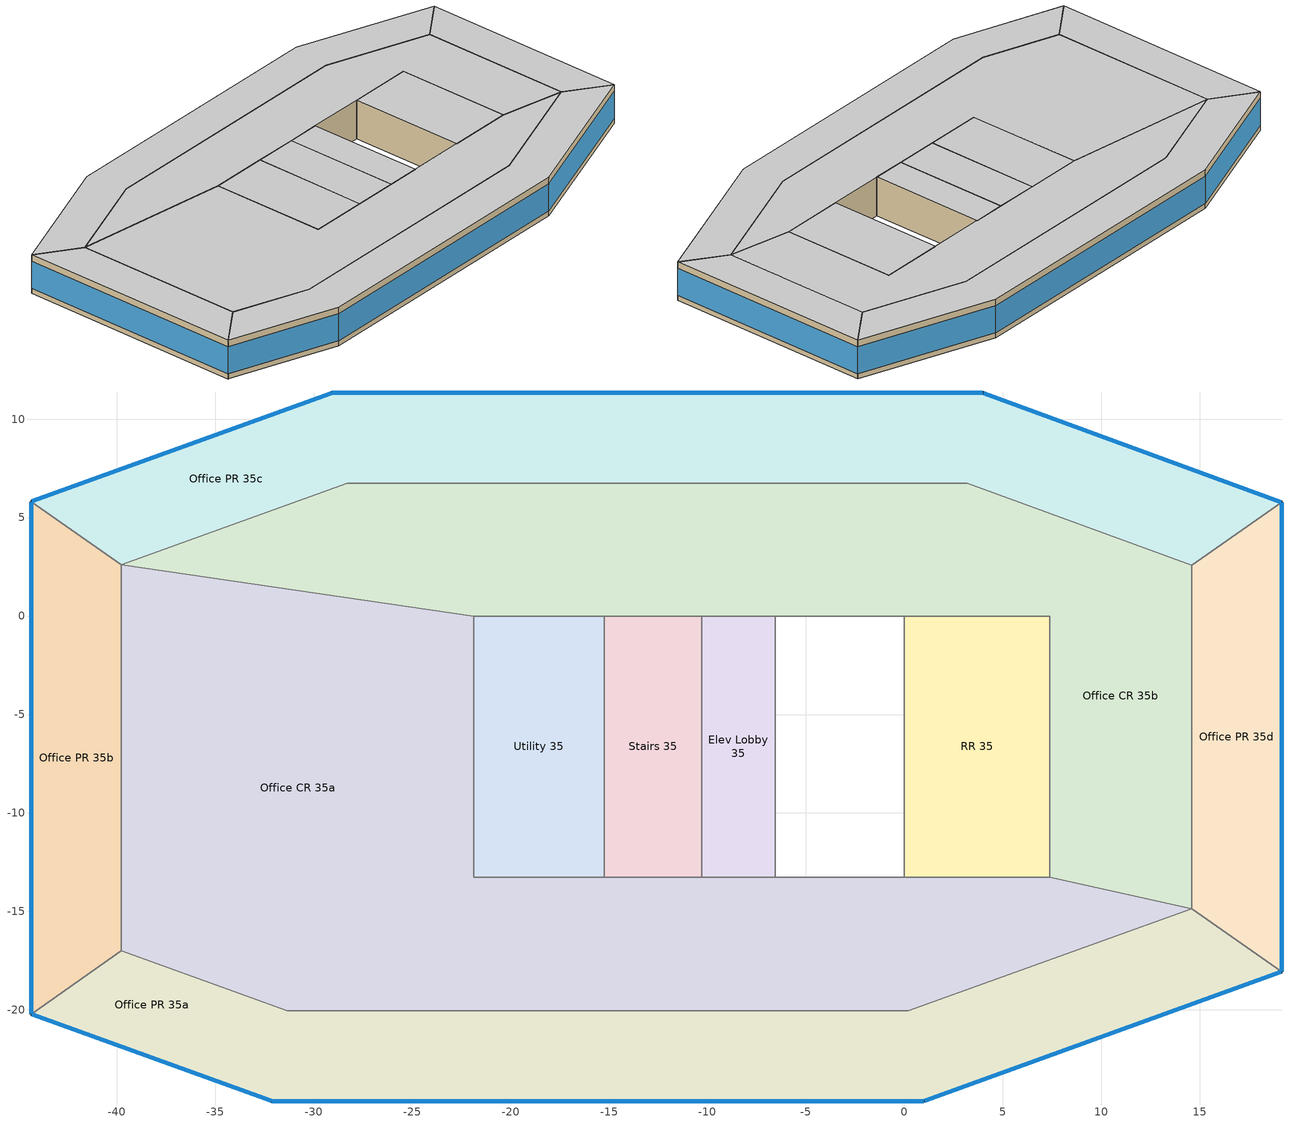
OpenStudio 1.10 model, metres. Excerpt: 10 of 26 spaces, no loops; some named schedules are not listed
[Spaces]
Office PR 35a
 floor adiabatic (Interior Floor): 14.58,-14.85 19.15,-18.06 1,-24.63 -32.14,-24.63 -44.33,-20.22 -39.76,-17.01 -31.34,-20.05 0.2,-20.05 z135.03
 wall outside: -44.33,-20.22 -32.14,-24.63 1,-24.63 19.15,-18.06 z135.03:139.6
 wall to Office PR 35b: -39.76,-17.01 -44.33,-20.22 z135.03:139.6
 wall to Office CR 35a: 14.58,-14.85 0.2,-20.05 -31.34,-20.05 -39.76,-17.01 z135.03:139.6
 wall to Office PR 35d: 19.15,-18.06 14.58,-14.85 z135.03:139.6
 window: -32.12,-24.63 0.98,-24.63 / 1.03,-24.62 19.13,-18.07 / -44.31,-20.22 -32.17,-24.62 z135.63:138.84
 ceiling adiabatic (Interior Ceiling): 1,-24.63 19.15,-18.06 14.58,-14.85 0.2,-20.05 -31.34,-20.05 -39.76,-17.01 -44.33,-20.22 -32.14,-24.63 z139.6
Office PR 35b
 floor adiabatic (Interior Floor): -44.33,5.81 -39.76,2.6 -39.76,-17.01 -44.33,-20.22 z135.03
 wall outside: -44.33,5.81 -44.33,-20.22 z135.03:139.6
 wall to Office PR 35c: -39.76,2.6 -44.33,5.81 z135.03:139.6
 wall to Office CR 35a: -39.76,-17.01 -39.76,2.6 z135.03:139.6
 window: -44.33,5.78 -44.33,-20.19 z135.63:138.84
 ceiling adiabatic (Interior Ceiling): -44.33,-20.22 -39.76,-17.01 -39.76,2.6 -44.33,5.81 z139.6
Office CR 35a
 floor adiabatic (Interior Floor): -39.76,2.6 -21.86,0 -21.86,-13.26 7.38,-13.26 14.58,-14.85 0.2,-20.05 -31.34,-20.05 -39.76,-17.01 z135.03
 wall to Utility 35: -15.25,-13.26 -21.86,-13.26 -21.86,0 z135.03:139.6
 wall to Stairs 35: -10.3,-13.26 -15.25,-13.26 z135.03:139.6
 wall to Elev Lobby 35 (Interior Wall): -6.56,-13.26 -10.3,-13.26 z135.03:139.6
 wall to Office CR 35b: 14.58,-14.85 7.38,-13.26 / -21.86,0 -39.76,2.6 z135.03:139.6
 wall adiabatic (Interior Wall): 0,-13.26 -6.56,-13.26 z135.03:139.6
 wall to RR 35 (Interior Wall): 7.38,-13.26 0,-13.26 z135.03:139.6
 ceiling adiabatic (Interior Ceiling): 0.2,-20.05 14.58,-14.85 7.38,-13.26 -21.86,-13.26 -21.86,0 -39.76,2.6 -39.76,-17.01 -31.34,-20.05 z139.6
Office PR 35d
 floor adiabatic (Interior Floor): 19.15,5.78 19.15,-18.06 14.58,-14.85 14.58,2.59 z135.03
 wall outside: 19.15,-18.06 19.15,5.78 z135.03:139.6
 wall to Office CR 35b: 14.58,2.59 14.58,-14.85 z135.03:139.6
 wall to Office PR 35c: 19.15,5.78 14.58,2.59 z135.03:139.6
 window: 19.15,-18.04 19.15,5.75 z135.63:138.84
 ceiling adiabatic (Interior Ceiling): 19.15,-18.06 19.15,5.78 14.58,2.59 14.58,-14.85 z139.6
Office CR 35b
 floor adiabatic (Interior Floor): 3.2,6.76 14.58,2.59 14.58,-14.85 7.38,-13.26 7.38,0 -21.86,0 -39.76,2.6 -28.29,6.76 z135.03
 wall to RR 35: 0,0 7.38,0 7.38,-13.26 z135.03:139.6
 wall adiabatic (Interior Wall): -6.56,0 0,0 z135.03:139.6
 wall to Elev Lobby 35: -10.3,0 -6.56,0 z135.03:139.6
 wall to Stairs 35 (Interior Wall): -15.25,0 -10.3,0 z135.03:139.6
 wall to Office PR 35c: 14.58,2.59 3.2,6.76 -28.29,6.76 -39.76,2.6 z135.03:139.6
 wall to Utility 35 (Interior Wall): -21.86,0 -15.25,0 z135.03:139.6
 ceiling adiabatic (Interior Ceiling): 14.58,-14.85 14.58,2.59 3.2,6.76 -28.29,6.76 -39.76,2.6 -21.86,0 -10.31,0 -10.3,0 7.38,0 7.38,-13.26 z139.6
Utility 35
 floor adiabatic (Interior Floor): -21.86,0 -15.25,-0.01 -15.25,-13.26 -21.86,-13.26 z135.03
 wall to Stairs 35: -15.25,-13.26 -15.25,-0.01 z135.03:139.6
 ceiling adiabatic (Interior Ceiling): -15.25,-13.26 -15.25,-0.01 -21.86,0 -21.86,-13.26 z139.6
Stairs 35
 floor adiabatic (Interior Floor): -10.3,0 -10.3,-13.26 -15.25,-13.26 -15.25,-0.01 z135.03
 wall to Elev Lobby 35: -10.3,-13.26 -10.3,0 z135.03:139.6
 ceiling adiabatic (Interior Ceiling): -10.3,-13.26 -10.3,0 -15.25,-0.01 -15.25,-13.26 z139.6
Elev Lobby 35
 floor adiabatic (Interior Floor): -6.56,0 -6.56,-13.26 -10.3,-13.26 -10.3,0 z135.03
 wall adiabatic (Interior Wall): -6.56,-13.26 -6.56,0 z135.03:139.6
 ceiling adiabatic (Interior Ceiling): -10.3,-13.26 -6.56,-13.26 -6.56,0 -10.3,0 z139.6
RR 35
 floor adiabatic (Interior Floor): 0,0 7.38,0 7.38,-13.26 0,-13.26 z135.03
 wall adiabatic (Interior Wall): 0,0 0,-13.26 z135.03:139.6
 ceiling adiabatic (Interior Ceiling): 7.38,-13.26 7.38,0 0,0 0,-13.26 z139.6
Office PR 35c
 floor adiabatic (Interior Floor): 4.01,11.33 19.15,5.78 14.58,2.59 3.2,6.76 -28.29,6.76 -39.76,2.6 -44.33,5.81 -29.09,11.33 z135.03
 wall outside: 19.15,5.78 4.01,11.33 -29.09,11.33 -44.33,5.81 z135.03:139.6
 window: 3.98,11.33 -29.07,11.33 / -29.12,11.32 -44.31,5.82 / 19.13,5.79 4.03,11.32 z135.63:138.84
 ceiling adiabatic (Interior Ceiling): 14.58,2.59 19.15,5.78 4.01,11.33 -29.09,11.33 -44.33,5.81 -39.76,2.6 -28.29,6.76 3.2,6.76 z139.6
[Building]
Building 1: North Axis {deg}=45; Nominal Floor to Floor Height {m}=3; Space Type=90.1-2007 - Office - OpenOffice; Default Construction Set=90.1-2007 - CZ5 - Office; Default Schedule Set=90.1-2007 - Office - OpenOffice Schedule Set; Standards Building Type=Office
[ClimateZones]
Climate Zone Institution Name 1=ASHRAE; Climate Zone Document Name 1=ANSI/ASHRAE Standard 169; Climate Zone Document Year 1=2006; Climate Zone Value 1=5B; Climate Zone Institution Name 2=CEC; Climate Zone Document Name 2=California Climate Zone Descriptions; Climate Zone Document Year 2=1995
[Site]
Denver Intl Ap: Latitude {deg}=39.83; Longitude {deg}=-104.65; Time Zone {hr}=-7; Elevation {m}=1650
[SizingPeriod:DesignDay] Barometric Pressure {Pa}=81198; Sky Clearness=0; Rain Indicator=0; Snow Indicator=0; Day of Month=21; Daylight Saving Time Indicator=0; Dry-Bulb Temperature Range Modifier Type=DefaultMultipliers
Name | Maximum Dry-Bulb Temperature {C} | Daily Dry-Bulb Temperature Range {deltaC} | Humidity Indicating Conditions at Maximum Dry-Bulb {BasedOnField A3} | Wind Speed {m/s} | Wind Direction {deg} | Month | Day Type | Humidity Indicating Type | Solar Model Indicator | ASHRAE Taub | ASHRAE Taud
Denver Centennial  Golden   N Ann Hum_n 99.6% Condns DP=>MCDB | -10.9 | 0 | -21.6 | 3 | 340 | 12 | WinterDesignDay | Dewpoint | ASHRAEClearSky
Denver Centennial  Golden   N Ann Clg .4% Condns WB=>MDB | 27.3 | 15.2 | 18.4 | 4.9 | 0 | 7 | SummerDesignDay | Wetbulb | ASHRAETau | 0.424 | 2.025
Denver Centennial  Golden   N Ann Htg Wind 99.6% Condns WS=>MCDB | 3.9 | 0 | 3.9 | 12.2 | 340 | 12 | WinterDesignDay | Wetbulb | ASHRAEClearSky
Denver Centennial  Golden   N Ann Clg .4% Condns Enth=>MDB | 27.3 | 15.2 | 59700 | 4.9 | 0 | 7 | SummerDesignDay | Enthalpy | ASHRAETau | 0.424 | 2.025
[DefaultSurfaceConstructions]
Name | Floor Construction | Wall Construction | Roof Ceiling Construction
ASHRAE 90.1 Const 5B; ASHRAE 90.1 Const 5B 2 | ExtSlabCarpet 4in ClimateZone 1-8 | 90.1-2007 Nonres 5B Ext Wall Steel-Framed | 90.1-2007 Nonres 5B Roof IEAD
Default Surface Constructions 263 | Interior Floor | Interior Wall | Interior Ceiling
[Construction]
ExtSlabCarpet 4in ClimateZone 1-8: MAT-CC05 4 HW CONCRETE, CP02 CARPET PAD
Interior Floor: F16 Acoustic tile, F05 Ceiling air space resistance, M11 100mm lightweight concrete, CP02 CARPET PAD 1
Interior Wall: G01a 19mm gypsum board, F04 Wall air space resistance, G01a 19mm gypsum board
Interior Ceiling: M11 100mm lightweight concrete, F05 Ceiling air space resistance, F16 Acoustic tile
Exterior Door: F08 Metal surface, I01 25mm insulation board
Interior Window: Clear 3mm
90.1-2007 Nonres 5B Roof IEAD: Roof Membrane, Roof Insulation [14], Metal Decking
90.1-2007 Nonres 5B Ext Wall Steel-Framed: MAT-SHEATH, Wall Insulation [10], 1/2IN Gypsum
90.1-2007 Nonres 5B Window Metal framing curtainwall-storefront: Proposed Glz
[Material] Thermal Absorptance=0.9
Name | Roughness | Thickness {m} | Conductivity {W/m-K} | Density {kg/m3} | Specific Heat {J/kg-K} | Solar Absorptance | Visible Absorptance
MAT-CC05 4 HW CONCRETE | Rough | 0.1016 | 1.311 | 2240 | 836.8 | 0.85 | 0.85
1/2IN Gypsum | Smooth | 0.0127 | 0.16 | 784.9 | 830 | 0.4 | 0.4
Roof Membrane | VeryRough | 0.0095 | 0.16 | 1121.29 | 1460 | 0.7 | 0.7
Metal Decking | MediumSmooth | 0.0015 | 45.006 | 7680 | 418.4 | 0.6 | 0.7
F16 Acoustic tile | MediumSmooth | 0.0191 | 0.06 | 368 | 590 | 0.3 | 0.3
M11 100mm lightweight concrete | MediumRough | 0.1016 | 0.53 | 1280 | 840 | 0.5 | 0.5
G01a 19mm gypsum board | MediumSmooth | 0.019 | 0.16 | 800 | 1090 | 0.4 | 0.4
F08 Metal surface | Smooth | 0.0008 | 45.28 | 7824 | 500 | 0.7 | 0.7
I01 25mm insulation board | MediumRough | 0.0254 | 0.03 | 43 | 1210 | 0.6 | 0.6
Roof Insulation [14] | MediumRough | 0.167335 | 0.049 | 265 | 836.8 | 0.7 | 0.7
Wall Insulation [10] | MediumRough | 0.0971136 | 0.045 | 265 | 836.8 | 0.7 | 0.7
[Material:NoMass] Roughness=Smooth; Thermal Resistance {m2-K/W}=0.1; Thermal Absorptance=0.9
Name | Solar Absorptance | Visible Absorptance
CP02 CARPET PAD; CP02 CARPET PAD 1 | 0.8 | 0.8
MAT-SHEATH | 0.7 | 0.7
[Material:AirGap]
Name | Thermal Resistance {m2-K/W}
F05 Ceiling air space resistance | 0.18
F04 Wall air space resistance | 0.15
[WindowMaterial:Glazing]
Clear 3mm: Optical Data Type=SpectralAverage; Thickness {m}=0.003; Solar Transmittance at Normal Incidence=0.837; Front Side Solar Reflectance at Normal Incidence=0.075; Back Side Solar Reflectance at Normal Incidence=0; Visible Transmittance at Normal Incidence=0.898; Front Side Visible Reflectance at Normal Incidence=0.081; Back Side Visible Reflectance at Normal Incidence=0; Infrared Transmittance at Normal Incidence=0; Front Side Infrared Hemispherical Emissivity=0.84; Back Side Infrared Hemispherical Emissivity=0.84; Conductivity {W/m-K}=0.9; Dirt Correction Factor for Solar and Visible Transmittance=1; Solar Diffusing=No
[DefaultConstructionSet]
90.1-2007 - CZ5 - Office: Default Exterior Surface Constructions=ASHRAE 90.1 Const 5B 2; Default Interior Surface Constructions=Default Surface Constructions 263; Default Ground Contact Surface Constructions=ASHRAE 90.1 Const 5B; Default Exterior SubSurface Constructions=Window 2; Default Interior SubSurface Constructions=Default Sub Surface Constructions 176
[WindowMaterial:SimpleGlazingSystem]
Proposed Glz: U-Factor {W/m2-K}=1.41957; Solar Heat Gain Coefficient=0.33; Visible Transmittance=0.42
[DefaultSubSurfaceConstructions]
Name | Fixed Window Construction | Door Construction | Tubular Daylight Dome Construction | Tubular Daylight Diffuser Construction
Default Sub Surface Constructions 176
Window 2 | 90.1-2007 Nonres 5B Window Metal framing curtainwall-storefront | Exterior Door | Interior Window | Interior Window
[DesignSpecification:OutdoorAir] Outdoor Air Method=Sum
Name | Outdoor Air Flow per Floor Area {m3/s-m2} | Outdoor Air Flow per Person {m3/s-person} | Outdoor Air Flow Rate {m3/s}
90.1-2007 - Office - Restroom Ventilation; 90.1-2007 - Office - Stair Ventilation | 0.0003048
90.1-2007 - Office - OpenOffice Ventilation; 90.1-2007 - Office - Lobby Ventilation | 0.0003048 | 0.00873103 | 0
90.1-2007 - Office - Elec/MechRoom Ventilation | 0.0006096
[ThermostatSetpoint:DualSetpoint] Heating Setpoint Temperature Schedule=Large Office HtgSetp
Name | Cooling Setpoint Temperature Schedule
Thermostat Setpoint Dual Setpoint 3; Thermostat Setpoint Dual Setpoint 7; Thermostat Setpoint Dual Setpoint 8; Thermostat Setpoint Dual Setpoint 13; Thermostat Setpoint Dual Setpoint 14; Thermostat Setpoint Dual Setpoint 15; Thermostat Setpoint Dual Setpoint 16; Thermostat Setpoint Dual Setpoint 20 | Large Office ClgSetp
Thermostat Setpoint Dual Setpoint 26 | Data ClgSetp
[BuildingStory]
Building Story 4: Nominal Z Coordinate {m}=0; Nominal Floor to Floor Height {m}=4.572
[Space] Default Construction Set=90.1-2007 - CZ5 - Office; Building Story=Building Story 4
Name | Thermal Zone | Space Type
Office PR 35a | Thermal Zone: Office PR 35a
Office PR 35b | Thermal Zone: Office PR 35b
Office CR 35a | Thermal Zone: Office CR 35a
Office PR 35d | Thermal Zone: Office PR 35d
Office CR 35b | Thermal Zone: Office CR 35b
Utility 35 | Thermal Zone: Utility 35 | 90.1-2007 - Office - Elec/MechRoom
Stairs 35 | Thermal Zone: Stairs 35 | 90.1-2007 - Office - Stair
Elev Lobby 35 | Thermal Zone: Elev Lobby 35 | 90.1-2007 - Office - Lobby
RR 35 | Thermal Zone: RR 35 | 90.1-2007 - Office - Restroom
Office PR 35c | Thermal Zone: Office PR 35c
[DefaultScheduleSet] Hours of Operation Schedule=Large Office Bldg Occ; Number of People Schedule=Large Office Bldg Occ; People Activity Level Schedule=Large Office Activity; Lighting Schedule=Large Office Bldg Light; Electric Equipment Schedule=Large Office Bldg Equip; Infiltration Schedule=Large Office Infil Quarter On
90.1-2007 - Office - Lobby Schedule Set; 90.1-2007 - Office - Elec/MechRoom Schedule Set; 90.1-2007 - Office - OpenOffice Schedule Set; 90.1-2007 - Office - Stair Schedule Set; 90.1-2007 - Office - Restroom Schedule Set
[SpaceType] Standards Building Type=Office
Name | Default Schedule Set | Design Specification Outdoor Air Object | Standards Space Type
90.1-2007 - Office - Restroom | 90.1-2007 - Office - Restroom Schedule Set | 90.1-2007 - Office - Restroom Ventilation | Restroom
90.1-2007 - Office - OpenOffice | 90.1-2007 - Office - OpenOffice Schedule Set | 90.1-2007 - Office - OpenOffice Ventilation | OpenOffice
90.1-2007 - Office - Lobby | 90.1-2007 - Office - Lobby Schedule Set | 90.1-2007 - Office - Lobby Ventilation | Lobby
90.1-2007 - Office - Stair | 90.1-2007 - Office - Stair Schedule Set | 90.1-2007 - Office - Stair Ventilation | Stair
90.1-2007 - Office - Elec/MechRoom | 90.1-2007 - Office - Elec/MechRoom Schedule Set | 90.1-2007 - Office - Elec/MechRoom Ventilation | Elec/MechRoom
[People]
Name | People Definition | Space or SpaceType | Number of People Schedule | Activity Level Schedule
90.1-2007 - Office - Restroom People | 90.1-2007 - Office - Restroom People Definition | 90.1-2007 - Office - Restroom
90.1-2007 - Office - OpenOffice People | 90.1-2007 - Office - OpenOffice People Definition | 90.1-2007 - Office - OpenOffice | Large Office Bldg Occ | Large Office Activity
90.1-2007 - Office - Lobby People | 90.1-2007 - Office - Lobby People Definition | 90.1-2007 - Office - Lobby | Large Office Bldg Occ | Large Office Activity
[People:Definition] Number of People Calculation Method=People/Area; Fraction Radiant=0.3
Name | People per Space Floor Area {person/m2}
90.1-2007 - Office - Restroom People Definition; 90.1-2007 - Office - Lobby People Definition | 0.107639
90.1-2007 - Office - OpenOffice People Definition | 0.0565105
[Lights]
Name | Lights Definition | Space or SpaceType | Schedule | Fraction Replaceable | Multiplier
90.1-2007 - Office - Restroom Lights | 90.1-2007 - Office - Restroom Lights Definition | 90.1-2007 - Office - Restroom
90.1-2007 - Office - OpenOffice Lights | 90.1-2007 - Office - OpenOffice Lights Definition | 90.1-2007 - Office - OpenOffice | Large Office Bldg Light
90.1-2007 - Office - Lobby Lights | 90.1-2007 - Office - Lobby Lights Definition | 90.1-2007 - Office - Lobby | Lobby Light
90.1-2007 - Office - Stair Lights | 90.1-2007 - Office - Stair Lights Definition | 90.1-2007 - Office - Stair | Large Office Bldg Light | 1 | 1
90.1-2007 - Office - Elec/MechRoom Lights | 90.1-2007 - Office - Elec/MechRoom Lights Definition | 90.1-2007 - Office - Elec/MechRoom | Large Office Bldg Light
[Lights:Definition] Design Level Calculation Method=Watts/Area
90.1-2007 - Office - Restroom Lights Definition: Watts per Space Floor Area {W/m2}=9.68752
90.1-2007 - Office - OpenOffice Lights Definition: Watts per Space Floor Area {W/m2}=11.8403; Fraction Radiant=0; Fraction Visible=0; Return Air Fraction=0
90.1-2007 - Office - Lobby Lights Definition: Watts per Space Floor Area {W/m2}=13.9931
90.1-2007 - Office - Stair Lights Definition: Watts per Space Floor Area {W/m2}=6.45835
90.1-2007 - Office - Elec/MechRoom Lights Definition: Watts per Space Floor Area {W/m2}=16.1459
[ElectricEquipment]
Name | Electric Equipment Definition | Space or SpaceType | Schedule
90.1-2007 - Office - Restroom Electric Equipment | 90.1-2007 - Office - Restroom Electric Equipment Definition | 90.1-2007 - Office - Restroom | Large Office Bldg Equip
90.1-2007 - Office - OpenOffice Electric Equipment | 90.1-2007 - Office - OpenOffice Electric Equipment Definition | 90.1-2007 - Office - OpenOffice | Large Office Bldg Equip
90.1-2007 - Office - Lobby Electric Equipment | 90.1-2007 - Office - Lobby Electric Equipment Definition | 90.1-2007 - Office - Lobby | Large Office Bldg Equip
90.1-2007 - Office - Elec/MechRoom Electric Equipment | 90.1-2007 - Office - Elec/MechRoom Electric Equipment Definition | 90.1-2007 - Office - Elec/MechRoom | Data Rm  Equip
[ElectricEquipment:Definition] Design Level Calculation Method=Watts/Area
Name | Watts per Space Floor Area {W/m2} | Fraction Radiant
90.1-2007 - Office - Restroom Electric Equipment Definition; 90.1-2007 - Office - Lobby Electric Equipment Definition | 0.753474
90.1-2007 - Office - OpenOffice Electric Equipment Definition | 10.7639
90.1-2007 - Office - Elec/MechRoom Electric Equipment Definition | 32.2917 | 0
[SpaceInfiltration:DesignFlowRate] Flow per Space Floor Area {m3/s-m2}=0
Name | Space or SpaceType | Schedule | Design Flow Rate Calculation Method | Flow per Exterior Surface Area {m3/s-m2} | Air Changes per Hour {1/hr} | Constant Term Coefficient | Design Flow Rate {m3/s}
90.1-2007 - Office - Restroom Infiltration | 90.1-2007 - Office - Restroom | Large Office Infil Quarter On | AirChanges/Hour | 0.000226568 | 0.3 | 1
90.1-2007 - Office - OpenOffice Infiltration | 90.1-2007 - Office - OpenOffice | Large Office Infil Quarter On | AirChanges/Hour | 0.000226568 | 0.3
90.1-2007 - Office - Lobby Infiltration | 90.1-2007 - Office - Lobby | Large Office Infil Quarter On | AirChanges/Hour | 0.000226568 | 0.3
90.1-2007 - Office - Stair Infiltration | 90.1-2007 - Office - Stair |  |  | 0
90.1-2007 - Office - Elec/MechRoom Infiltration | 90.1-2007 - Office - Elec/MechRoom |  |  | 0 | 0 | 1 | 0
[ThermalZone] Use Ideal Air Loads=No
Name | Multiplier | Thermostat
Thermal Zone: Office PR 35d | 7 | Thermostat Setpoint Dual Setpoint 16
Thermal Zone: RR 35 | 7 | Thermostat Setpoint Dual Setpoint 20
Thermal Zone: Office PR 35b | 7 | Thermostat Setpoint Dual Setpoint 14
Thermal Zone: Office PR 35a | 7 | Thermostat Setpoint Dual Setpoint 13
Thermal Zone: Office CR 35b | 7 | Thermostat Setpoint Dual Setpoint 8
Thermal Zone: Stairs 35
Thermal Zone: Utility 35 | 7 | Thermostat Setpoint Dual Setpoint 26
Thermal Zone: Office PR 35c | 7 | Thermostat Setpoint Dual Setpoint 15
Thermal Zone: Elev Lobby 35 | 7 | Thermostat Setpoint Dual Setpoint 3
Thermal Zone: Office CR 35a | 7 | Thermostat Setpoint Dual Setpoint 7
[Schedule:Ruleset]
Name | Default Day Schedule | Summer Design Day Schedule | Winter Design Day Schedule
Data Rm  Equip | Office Bldg Equip Default Schedule | Office Bldg Equip Summer Design Day | Office Bldg Equip Winter Design Day
Large Office Bldg Light | Large Office Bldg Light Default Schedule | Large Office Bldg Light Summer Design Day | Large Office Bldg Light Winter Design Day
Large Office Bldg Occ | Large Office Bldg Occ Default Schedule | Large Office Bldg Occ Summer Design Day | Large Office Bldg Occ Winter Design Day
Large Office Activity | Large Office Activity Default Schedule | Large Office Activity Summer Design Day | Large Office Activity Winter Design Day
Large Office Infil Quarter On | Large Office Infil Quarter On Default Schedule | Large Office Infil Quarter On Summer Design Day | Large Office Infil Quarter On Winter Design Day
Large Office Bldg Equip | Large Office Bldg Equip Default Schedule | Large Office Bldg Equip Summer Design Day | Large Office Bldg Equip Winter Design Day
Large Office HtgSetp | Large Office HtgSetp Default Schedule | Large Office HtgSetp Summer Design Day | Large Office HtgSetp Winter Design Day
Large Office ClgSetp | Large Office ClgSetp Default Schedule | Large Office ClgSetp Summer Design Day | Large Office ClgSetp Winter Design Day
Lobby Light | Schedule Day 1
Data ClgSetp | Small Office ClgSetp Default Schedule 1 | Small Office ClgSetp Summer Design Day 1 | Small Office ClgSetp Winter Design Day 1
[Schedule:Day]
Large Office Bldg Light Default Schedule: 5, 0, 0.05, 7, 0, 0.1, 11, 0, 0.3, 15, 0, 0.872071, 16, 0, 0.737746, 20, 0, 0.872071, 22, 0, 0.3, 23, 0, 0.1, 24, 0, 0.05
Large Office Bldg Light Summer Design Day: 24, 0, 1
Large Office Bldg Light Winter Design Day; Large Office Bldg Occ Winter Design Day: 24, 0, 0
Large Office Bldg Occ Default Schedule: 8, 0, 0, 12, 0, 0.95, 13, 0, 0.5, 17, 0, 0.95, 18, 0, 0.7, 19, 0, 0.4, 24, 0, 0
Large Office Bldg Occ Summer Design Day: 8, 0, 0, 19, 0, 1, 24, 0, 0
Large Office Activity Default Schedule; Large Office Activity Summer Design Day; Large Office Activity Winter Design Day: 24, 0, 120
Large Office HtgSetp Default Schedule: 6, 0, 18.3366, 19, 0, 21.1, 24, 0, 18.3043
Large Office HtgSetp Summer Design Day: 24, 0, 18.3333
Large Office HtgSetp Winter Design Day: 24, 0, 21.1111
Large Office ClgSetp Default Schedule: 7, 0, 27.78, 19, 0, 23.9, 24, 0, 27.8
Large Office ClgSetp Summer Design Day: 7, 0, 27.78, 19, 0, 23.8908, 24, 0, 27.8
Large Office ClgSetp Winter Design Day: 24, 0, 27.7778
Small Office ClgSetp Default Schedule 1; Small Office ClgSetp Summer Design Day 1; Small Office ClgSetp Winter Design Day 1: 24, 0, 23.8889
[Schedule:Rule] Apply Monday=No; Apply Tuesday=No; Apply Wednesday=No; Apply Thursday=No; Apply Friday=No; Date Specification Type=DateRange; Start Month=1; Start Day=1; End Month=12; End Day=31
Name | Schedule Ruleset | Rule Order | Day Schedule | Apply Sunday | Apply Saturday
Large Office Bldg Light Rule 1 | Large Office Bldg Light | 0 | Large Office Bldg Light Rule 1 Day Schedule | Yes | No
Large Office Bldg Light Rule 2 | Large Office Bldg Light | 1 | Large Office Bldg Light Rule 2 Day Schedule | No | Yes
Large Office Bldg Occ Rule 1 | Large Office Bldg Occ | 0 | Large Office Bldg Occ Rule 1 Day Schedule | Yes | No
Large Office Bldg Occ Rule 2 | Large Office Bldg Occ | 1 | Large Office Bldg Occ Rule 2 Day Schedule | No | Yes
Large Office HtgSetp Rule 1 | Large Office HtgSetp | 0 | Large Office HtgSetp Rule 1 Day Schedule | Yes | Yes
Large Office ClgSetp Rule 1 | Large Office ClgSetp | 0 | Large Office ClgSetp Rule 1 Day Schedule | Yes | Yes
